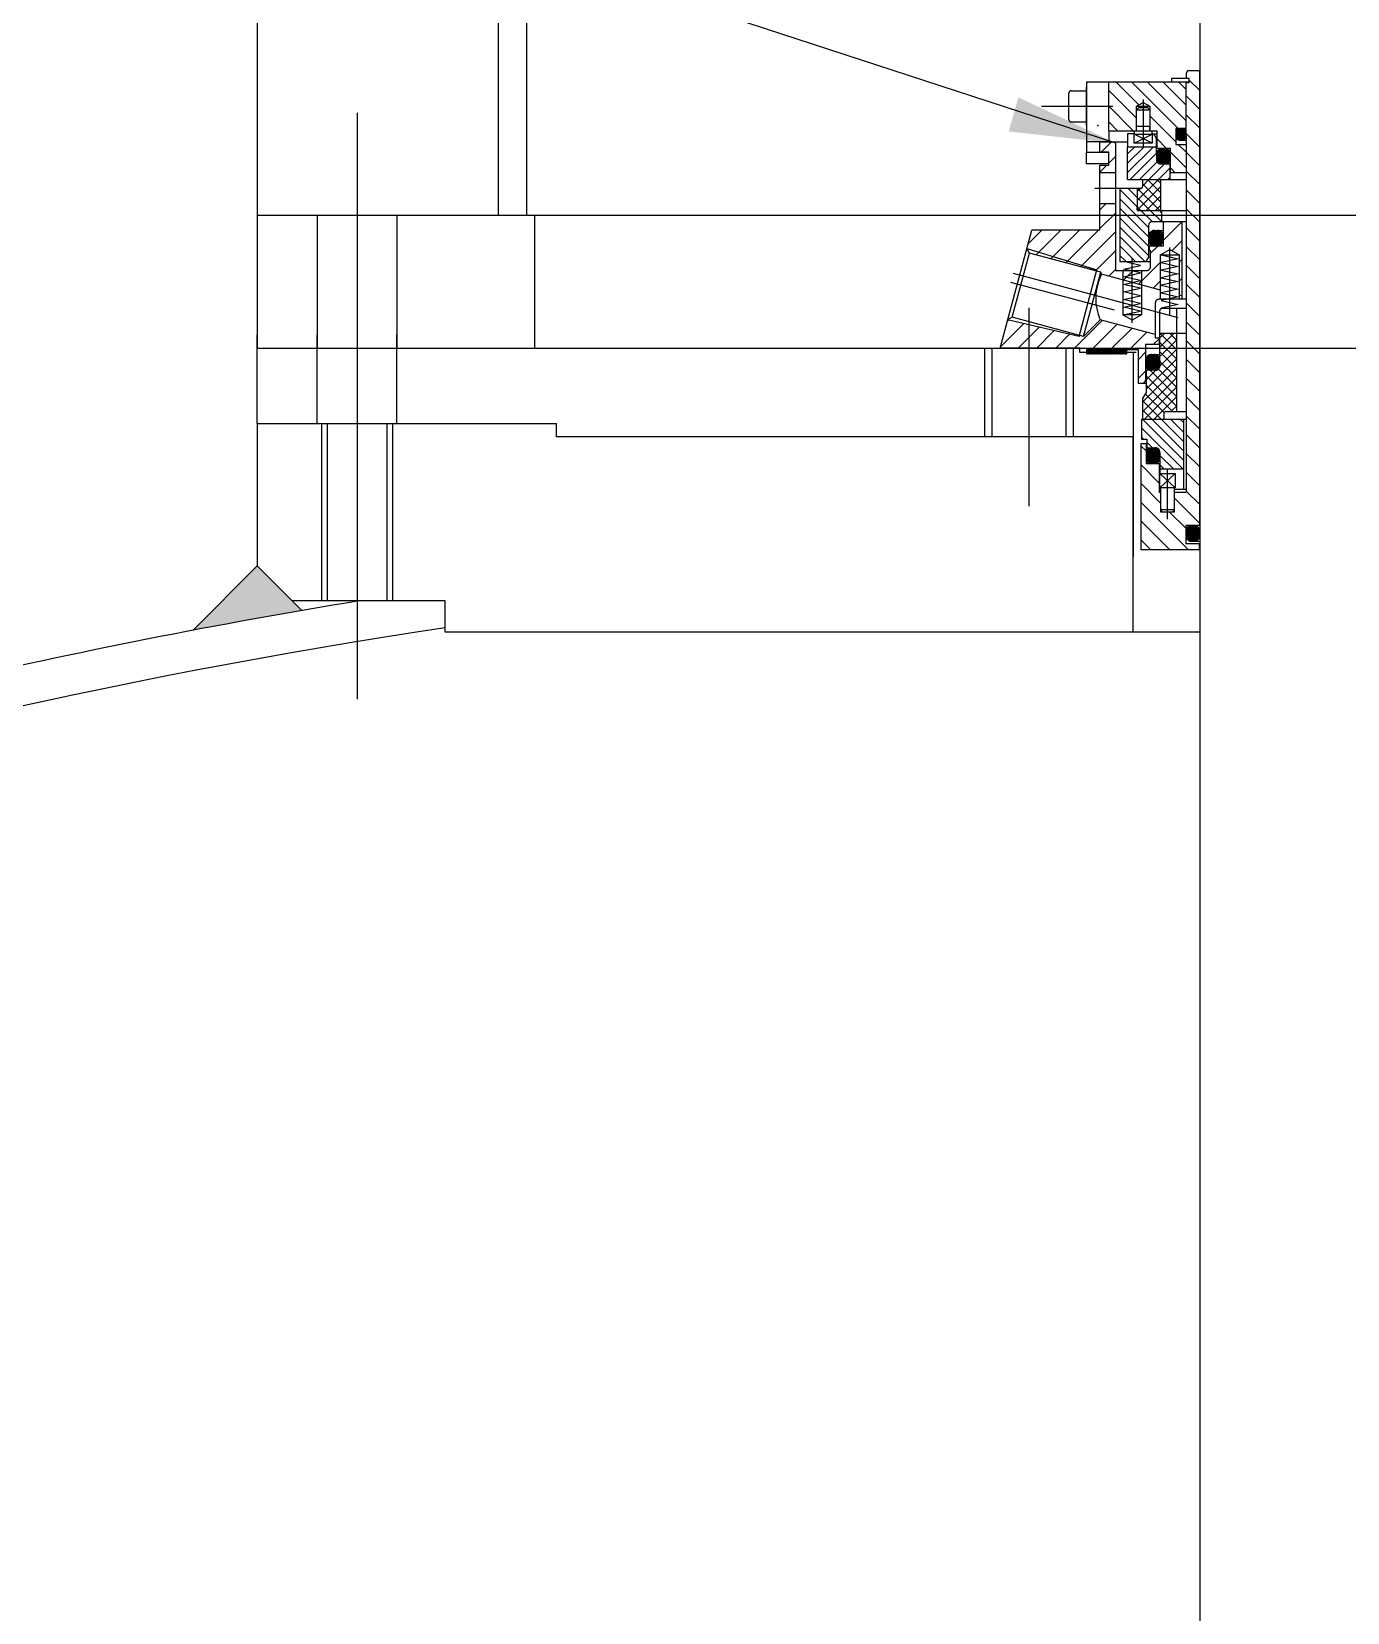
# Model space of a CAD drawing. Extents: x -25020 to 76207, y -43768 to 84651.
# Drawn here: x 1819.1 to 2115.8, y 5179.1 to 5535.5 of the extents above; entities that cross this region are included whole.
import ezdxf

# ---------------------------------------------------------------- set-up
doc = ezdxf.new("R2010")
doc.units = 0
doc.header["$LTSCALE"] = 120
doc.header["$MEASUREMENT"] = 0
for name, pattern in [('CADRA_SOLID', [0]), ('CENTER', [2, 1.25, -0.25, 0.25, -0.25]), ('HIDDEN', [0.375, 0.25, -0.125])]:
    doc.linetypes.add(name, pattern=pattern)
doc.layers.get('0').update_dxf_attribs({"linetype": 'CONTINUOUS'})
for name, color, linetype in [('1', 1, 'CENTER'), ('2', 2, 'HIDDEN'), ('3', 3, 'CADRA_SOLID'), ('L1', 1, 'CENTER'), ('L10', 1, 'CONTINUOUS'), ('L3', 3, 'CONTINUOUS')]:
    doc.layers.add(name, color=color, linetype=linetype)

msp = doc.modelspace()

# ---------------------------------------------------------------- hatches: boundary and pattern name
at = {"layer": 'L3', "linetype": 'Continuous', "lineweight": -2}
msp.add_hatch(color=256, dxfattribs=at).paths.add_polyline_path([(1880.05, 5404.94), (1869.97, 5415.03), (1855.42, 5400.48, -0.004297)])

# ---------------------------------------------------------------- linework, layer by layer
at = {"linetype": 'Continuous', "lineweight": -2}
for p, q in [((1869.97, 6236.11), (1869.97, 5464.11)), ((1924.27, 6236.11), (1924.27, 5494.11)), ((1869.97, 5494.11), (2384.97, 5494.11)), ((1869.97, 5447.11), (1869.97, 5467.11)), ((1869.97, 5464.11), (2384.97, 5464.11))]:
    msp.add_line(p, q, dxfattribs=at)
at = {"lineweight": -2}
for p, q in [((2082.47, 5710.11), (2082.47, 4532.42)), ((1869.97, 5447.11), (1937.47, 5447.11)), ((1869.97, 5447.11), (1869.97, 5415.03)), ((1912.37, 5407.11), (1877.88, 5407.11)), ((1912.37, 5400.11), (1912.37, 5407.11)), ((2082.47, 5400.11), (1912.37, 5400.11))]:
    msp.add_line(p, q, dxfattribs=at)
at = {"lineweight": -2, "ltscale": 7}
for p, q in [((1937.47, 5444.11), (1937.47, 5447.11)), ((2067.47, 5444.11), (1937.47, 5444.11)), ((2067.47, 5400.11), (2067.47, 5444.11))]:
    msp.add_line(p, q, dxfattribs=at)
at = {"linetype": 'Continuous', "lineweight": -2}
for radius, start, end in [(1456.2, 99.26648, 103.09682), (1447.2, 98.54775, 116.5676)]:
    msp.add_arc((2127.47, 3969.92), radius, start, end, dxfattribs=at)
at = {"layer": '1', "linetype": 'Continuous', "lineweight": -2}
msp.add_line((1892.47, 5517.11), (1892.47, 5448.11), dxfattribs=at)
at = {"layer": '1', "linetype": 'CENTER', "lineweight": -2, "ltscale": 0.5}
msp.add_line((1892.47, 5451.11), (1892.47, 5385), dxfattribs=at)
at = {"layer": '2', "linetype": 'Continuous', "lineweight": -2}
for p, q in [((1930.67, 6236.11), (1930.67, 5494.11)), ((1883.47, 5494.11), (1883.47, 5464.11)), ((1901.47, 5494.11), (1901.47, 5464.11)), ((1932.47, 5494.11), (1932.47, 5464.11))]:
    msp.add_line(p, q, dxfattribs=at)
at = {"layer": '3', "lineweight": -2}
msp.add_line((2063.6, 5510.27), (910.29, 5887.28), dxfattribs=at)
at = {"layer": 'L1', "lineweight": -2}
for p, q in [((2056.97, 5524.11), (2080.12, 5524.11)), ((2056.97, 5524.11), (2056.97, 5508.21)), ((2061.97, 5513.11), (2061.97, 5524.11)), ((2063.55, 5524.11), (2068.75, 5518.92)), ((2067.09, 5524.11), (2077.59, 5513.61)), ((2079.42, 5515.32), (2070.63, 5524.11)), ((2074.16, 5524.11), (2079.42, 5518.86)), ((2080.12, 5524.91), (2076.12, 5524.91)), ((2076.12, 5524.91), (2076.12, 5524.11)), ((2079.42, 5522.39), (2077.7, 5524.11)), ((2079.71, 5526.61), (2079.42, 5526.11)), ((2079.42, 5526.11), (2079.42, 5524.91)), ((2079.42, 5525.22), (2079.72, 5524.91)), ((2079.42, 5511.93), (2079.42, 5524.11)), ((2080.12, 5523.91), (2079.42, 5523.91)), ((2082.47, 5526.61), (2079.71, 5526.61)), ((2080.12, 5523.91), (2080.12, 5524.91)), ((2080.12, 5524.52), (2082.47, 5522.17)), ((2082.47, 5526.41), (2082.27, 5526.61)), ((2082.47, 5424.11), (2082.47, 5526.61)), ((2052.97, 5515.61), (2052.97, 5521.61)), ((2053.47, 5522.11), (2056.97, 5522.11)), ((2056.97, 5514.26), (2056.97, 5522.96)), ((2056.97, 5515.11), (2056.97, 5522.11)), ((2061.97, 5522.16), (2068.22, 5515.91)), ((2069.72, 5520.14), (2069.72, 5509.51)), ((2079.42, 5520.98), (2082.47, 5517.93)), ((2046.84, 5518.61), (2062.88, 5518.61)), ((2061.97, 5518.63), (2067.48, 5513.11)), ((2068.22, 5518.61), (2069.72, 5519.48)), ((2068.22, 5517.81), (2068.22, 5518.61)), ((2068.22, 5518.61), (2071.22, 5518.61)), ((2068.22, 5517.81), (2068.72, 5518.31)), ((2068.22, 5513.11), (2068.22, 5517.81)), ((2068.22, 5517.81), (2071.22, 5517.81)), ((2068.72, 5518.31), (2070.72, 5518.31)), ((2069.72, 5519.48), (2071.22, 5518.61)), ((2070.72, 5518.31), (2071.22, 5517.81)), ((2071.22, 5518.61), (2071.22, 5517.81)), ((2071.22, 5517.81), (2071.22, 5513.11)), ((2071.22, 5516.45), (2077.07, 5510.6)), ((2079.42, 5516.73), (2082.47, 5513.68)), ((2053.47, 5515.11), (2056.97, 5515.11)), ((2061.97, 5515.09), (2063.95, 5513.11)), ((2061.97, 5513.11), (2061.97, 5510.61)), ((2061.97, 5513.11), (2072.87, 5513.11)), ((2067.77, 5512.31), (2067.77, 5513.11)), ((2068.22, 5514.11), (2071.22, 5514.11)), ((2068.24, 5513.11), (2068.24, 5514.11)), ((2071.19, 5514.11), (2071.19, 5513.11)), ((2071.67, 5513.11), (2071.67, 5512.31)), ((2072.87, 5509.11), (2072.87, 5513.11)), ((2079.42, 5513.61), (2077.07, 5513.61)), ((2077.07, 5513.61), (2077.07, 5510.01)), ((2077.07, 5512.72), (2078.75, 5511.03)), ((2078.86, 5511.07), (2077.09, 5512.84)), ((2077.11, 5512.96), (2078.95, 5511.12)), ((2079.04, 5511.18), (2077.15, 5513.06)), ((2077.2, 5513.15), (2079.11, 5511.24)), ((2079.18, 5511.31), (2077.26, 5513.24)), ((2077.32, 5513.31), (2079.25, 5511.39)), ((2079.3, 5511.48), (2077.39, 5513.38)), ((2077.47, 5513.45), (2079.35, 5511.57)), ((2079.38, 5511.68), (2077.56, 5513.5)), ((2077.66, 5513.54), (2079.41, 5511.8)), ((2079.42, 5511.93), (2077.76, 5513.58)), ((2077.88, 5513.6), (2079.42, 5512.07)), ((2079.42, 5512.21), (2078.01, 5513.61)), ((2078.16, 5513.61), (2079.42, 5512.35)), ((2079.42, 5512.49), (2078.3, 5513.61)), ((2078.44, 5513.61), (2079.42, 5512.63)), ((2079.41, 5512.78), (2078.59, 5513.61)), ((2078.77, 5513.57), (2079.37, 5512.96)), ((2079.2, 5513.28), (2079.08, 5513.39)), ((2056.97, 5510.71), (2061.97, 5510.71)), ((2059.97, 5510.61), (2066.22, 5510.61)), ((2059.97, 5508.31), (2059.97, 5510.61)), ((2062.56, 5510.61), (2060.26, 5508.31)), ((2063.47, 5510.61), (2063.47, 5481.61)), ((2066.22, 5512.41), (2066.22, 5509.51)), ((2067.77, 5512.41), (2066.22, 5512.41)), ((2067.82, 5509.51), (2066.22, 5507.91)), ((2066.22, 5505.79), (2069.94, 5509.51)), ((2066.22, 5509.51), (2072.72, 5509.51)), ((2072.06, 5509.51), (2066.22, 5503.67)), ((2066.22, 5502.11), (2066.22, 5509.51)), ((2067.72, 5510.31), (2067.72, 5512.31)), ((2067.72, 5512.31), (2071.72, 5512.31)), ((2071.72, 5510.31), (2067.72, 5512.31)), ((2067.72, 5510.31), (2071.72, 5512.31)), ((2071.72, 5510.31), (2067.72, 5510.31)), ((2071.67, 5512.41), (2072.87, 5512.41)), ((2071.72, 5512.31), (2071.72, 5510.31)), ((2072.72, 5511.41), (2072.14, 5512.41)), ((2072.72, 5507.85), (2072.72, 5511.41)), ((2072.72, 5511.41), (2072.87, 5511.41)), ((2072.87, 5511.26), (2075.02, 5509.11)), ((2075.87, 5509.11), (2072.87, 5509.11)), ((2073.77, 5509.09), (2075.87, 5506.99)), ((2075.87, 5507.13), (2073.89, 5509.11)), ((2074.03, 5509.11), (2075.87, 5507.27)), ((2075.87, 5507.41), (2074.17, 5509.11)), ((2074.31, 5509.11), (2075.87, 5507.56)), ((2075.87, 5507.7), (2074.45, 5509.11)), ((2074.59, 5509.11), (2075.87, 5507.84)), ((2075.86, 5507.99), (2074.74, 5509.11)), ((2074.92, 5509.07), (2075.83, 5508.16)), ((2075.87, 5507.85), (2075.87, 5509.11)), ((2078.64, 5511.01), (2077.07, 5512.58)), ((2077.07, 5512.44), (2078.51, 5510.99)), ((2078.37, 5510.99), (2077.07, 5512.3)), ((2077.07, 5512.15), (2078.23, 5510.99)), ((2078.09, 5510.99), (2077.07, 5512.01)), ((2077.07, 5511.87), (2077.94, 5511)), ((2077.07, 5510.01), (2079.42, 5510.01)), ((2077.77, 5511.02), (2077.1, 5511.7)), ((2077.2, 5511.46), (2077.53, 5511.12)), ((2079.42, 5508.25), (2077.65, 5510.01)), ((2078.01, 5510.99), (2079.42, 5510.99)), ((2079.42, 5512.49), (2082.47, 5509.44)), ((2079.42, 5511.93), (2079.42, 5431.61)), ((2056.97, 5505.61), (2056.97, 5508.21)), ((2061.97, 5508.21), (2056.97, 5508.21)), ((2061.97, 5505.61), (2056.97, 5505.61)), ((2061.97, 5508.31), (2059.97, 5508.31)), ((2061.97, 5505.31), (2061.97, 5508.31)), ((2063.47, 5507.28), (2061.97, 5505.78)), ((2066.78, 5502.11), (2072.72, 5508.05)), ((2072.87, 5506.08), (2068.9, 5502.11)), ((2071.03, 5502.11), (2074.53, 5505.61)), ((2072.72, 5507.88), (2074.94, 5505.66)), ((2072.72, 5507.85), (2072.72, 5506.61)), ((2074.82, 5505.63), (2072.72, 5507.74)), ((2072.72, 5507.59), (2074.7, 5505.62)), ((2074.56, 5505.61), (2072.72, 5507.45)), ((2072.72, 5507.31), (2074.42, 5505.61)), ((2074.28, 5505.61), (2072.72, 5507.17)), ((2072.72, 5507.03), (2074.13, 5505.61)), ((2073.99, 5505.61), (2072.72, 5506.89)), ((2075.05, 5505.69), (2072.73, 5508.01)), ((2072.73, 5506.74), (2073.84, 5505.62)), ((2072.75, 5508.13), (2075.14, 5505.73)), ((2073.67, 5505.65), (2072.76, 5506.56)), ((2075.24, 5505.78), (2072.78, 5508.24)), ((2072.82, 5508.34), (2075.32, 5505.84)), ((2072.84, 5506.35), (2073.45, 5505.73)), ((2075.41, 5505.9), (2072.86, 5508.44)), ((2072.92, 5508.53), (2075.48, 5505.96)), ((2075.55, 5506.04), (2072.97, 5508.61)), ((2073.04, 5508.69), (2075.61, 5506.11)), ((2075.67, 5506.2), (2073.11, 5508.76)), ((2073.18, 5508.83), (2075.72, 5506.29)), ((2075.77, 5506.38), (2073.26, 5508.89)), ((2073.35, 5508.94), (2075.81, 5506.49)), ((2075.84, 5506.6), (2073.44, 5508.99)), ((2073.54, 5509.03), (2075.86, 5506.72)), ((2075.87, 5506.85), (2073.65, 5509.07)), ((2073.72, 5505.61), (2075.87, 5505.61)), ((2075.75, 5508.38), (2075.14, 5509)), ((2075.72, 5505.61), (2075.72, 5502.11)), ((2075.87, 5508.26), (2079.42, 5504.71)), ((2075.87, 5503.61), (2075.87, 5507.85)), ((2079.42, 5508.25), (2082.47, 5505.2)), ((2059.97, 5505.31), (2061.97, 5505.31)), ((2061.5, 5505.31), (2059.97, 5503.78)), ((2059.97, 5490.71), (2059.97, 5505.31)), ((2063.47, 5503.61), (2059.97, 5503.61)), ((2066.22, 5502.11), (2079.42, 5502.11)), ((2073.15, 5502.11), (2068.47, 5497.43)), ((2069.62, 5500.61), (2069.62, 5502.11)), ((2071.03, 5502.11), (2069.62, 5500.71)), ((2070.7, 5502.11), (2073.62, 5499.2)), ((2073.62, 5501.32), (2072.83, 5502.11)), ((2075.72, 5504.68), (2073.15, 5502.11)), ((2073.62, 5502.11), (2073.62, 5495.11)), ((2075.27, 5502.11), (2075.72, 5502.56)), ((2075.87, 5504.73), (2076.98, 5503.61)), ((2079.42, 5503.61), (2075.87, 5503.61)), ((2079.42, 5504.01), (2082.47, 5500.96)), ((2064.47, 5500.11), (2058.81, 5500.11)), ((2069.12, 5500.11), (2064.47, 5500.11)), ((2064.47, 5500.11), (2064.47, 5483.61)), ((2064.47, 5499.86), (2068.42, 5495.91)), ((2066.34, 5500.11), (2068.47, 5497.99)), ((2068.47, 5499.56), (2069.03, 5500.11)), ((2068.47, 5495.17), (2068.47, 5500.11)), ((2068.47, 5500.11), (2073.46, 5495.11)), ((2068.62, 5495.46), (2073.62, 5500.46)), ((2073.62, 5497.08), (2069.62, 5501.08)), ((2079.42, 5499.76), (2082.47, 5496.71)), ((2063.47, 5496.61), (2059.97, 5496.61)), ((2061.28, 5496.61), (2059.97, 5495.3)), ((2064.47, 5497.74), (2070.97, 5491.24)), ((2064.47, 5495.62), (2070.97, 5489.12)), ((2068.47, 5496), (2068.31, 5495.69)), ((2071.34, 5495.11), (2068.47, 5497.99)), ((2068.47, 5495.86), (2069.22, 5495.11)), ((2068.97, 5495.11), (2068.47, 5495.61)), ((2068.67, 5495.11), (2079.42, 5495.11)), ((2069.22, 5495.11), (2071.72, 5492.61)), ((2073.62, 5498.34), (2070.39, 5495.11)), ((2071.34, 5495.11), (2073.84, 5492.61)), ((2072.51, 5495.11), (2073.62, 5496.22)), ((2073.97, 5494.61), (2073.46, 5495.11)), ((2073.97, 5492.61), (2073.97, 5495.11)), ((2079.42, 5495.52), (2082.47, 5492.47)), ((2063.47, 5494.56), (2059.97, 5491.06)), ((2064.47, 5493.5), (2070.97, 5487)), ((2064.47, 5491.38), (2070.97, 5484.88)), ((2070.97, 5484.61), (2070.97, 5491.81)), ((2071.77, 5492.61), (2079.42, 5492.61)), ((2074.25, 5492.61), (2074.22, 5492.58)), ((2074.22, 5492.61), (2074.22, 5487.11)), ((2078.42, 5492.54), (2074.22, 5488.34)), ((2078.42, 5492.61), (2078.42, 5475.11)), ((2079.42, 5491.28), (2082.47, 5488.23)), ((2037.47, 5464.11), (2044.6, 5490.71)), ((2046.9, 5490.71), (2043.75, 5487.57)), ((2059.97, 5490.71), (2044.6, 5490.71)), ((2051.14, 5490.71), (2045.57, 5485.14)), ((2055.38, 5490.71), (2048.91, 5484.24)), ((2059.63, 5490.71), (2052.26, 5483.35)), ((2063.47, 5490.31), (2055.61, 5482.45)), ((2064.47, 5489.26), (2070.11, 5483.61)), ((2073.22, 5487.15), (2070.97, 5489.4)), ((2070.97, 5489.26), (2073.1, 5487.13)), ((2072.97, 5487.12), (2070.97, 5489.12)), ((2070.97, 5488.98), (2072.84, 5487.11)), ((2072.69, 5487.11), (2070.97, 5488.84)), ((2070.97, 5488.7), (2072.55, 5487.11)), ((2072.41, 5487.11), (2070.97, 5488.56)), ((2070.97, 5488.41), (2072.27, 5487.11)), ((2070.98, 5489.53), (2073.33, 5487.18)), ((2072.12, 5487.12), (2070.98, 5488.26)), ((2073.43, 5487.22), (2071.01, 5489.65)), ((2071.01, 5488.09), (2071.94, 5487.16)), ((2071.04, 5489.76), (2073.53, 5487.27)), ((2073.62, 5487.32), (2071.08, 5489.86)), ((2071.72, 5487.23), (2071.09, 5487.87)), ((2071.12, 5489.96), (2073.7, 5487.38)), ((2073.78, 5487.44), (2071.18, 5490.05)), ((2071.23, 5490.13), (2073.85, 5487.51)), ((2073.92, 5487.58), (2071.3, 5490.21)), ((2071.37, 5490.28), (2073.98, 5487.67)), ((2074.04, 5487.75), (2071.44, 5490.35)), ((2071.52, 5490.41), (2074.09, 5487.84)), ((2074.13, 5487.94), (2071.61, 5490.46)), ((2071.7, 5490.51), (2074.17, 5488.05)), ((2074.19, 5488.16), (2071.8, 5490.55)), ((2071.9, 5490.59), (2074.21, 5488.28)), ((2074.22, 5488.42), (2072.02, 5490.62)), ((2072.14, 5490.64), (2074.22, 5488.56)), ((2072.27, 5490.64), (2074.22, 5490.64)), ((2074.22, 5488.7), (2072.28, 5490.64)), ((2072.42, 5490.64), (2074.22, 5488.84)), ((2074.22, 5488.98), (2072.56, 5490.64)), ((2072.7, 5490.64), (2074.22, 5489.12)), ((2074.22, 5489.27), (2072.84, 5490.64)), ((2072.99, 5490.64), (2074.22, 5489.41)), ((2074.2, 5489.57), (2073.14, 5490.62)), ((2073.34, 5490.57), (2074.15, 5489.76)), ((2074.02, 5490.03), (2073.6, 5490.45)), ((2078.42, 5488.29), (2076.18, 5486.06)), ((2040.18, 5471.06), (2044.07, 5485.54)), ((2044.07, 5485.54), (2043.48, 5486.55)), ((2043.48, 5486.55), (2059.27, 5481.73)), ((2060.17, 5481.23), (2044.07, 5485.54)), ((2063.47, 5486.07), (2058.95, 5481.56)), ((2064.47, 5487.14), (2067.99, 5483.61)), ((2064.47, 5485.01), (2065.87, 5483.61)), ((2067.22, 5469.79), (2067.22, 5484.42)), ((2070.39, 5483.61), (2070.97, 5484.61)), ((2070.97, 5484.61), (2071.37, 5484.61)), ((2074.22, 5487.11), (2071.12, 5487.11)), ((2071.12, 5486.11), (2071.12, 5487.11)), ((2071.37, 5486.11), (2071.12, 5486.11)), ((2073, 5487.11), (2071.37, 5485.49)), ((2071.37, 5482.41), (2071.37, 5486.11)), ((2073.62, 5485.11), (2075.72, 5486.33)), ((2073.62, 5485.11), (2077.82, 5485.11)), ((2073.62, 5475.11), (2073.62, 5485.11)), ((2073.82, 5485.11), (2077.62, 5484.26)), ((2077.62, 5484.26), (2073.82, 5483.4)), ((2075.72, 5471.43), (2075.72, 5486.8)), ((2075.72, 5486.33), (2077.82, 5485.11)), ((2077.82, 5485.11), (2077.82, 5475.11)), ((2079.42, 5487.04), (2082.47, 5483.99)), ((2077.65, 5470.92), (2040.46, 5480.89)), ((2055.26, 5466.76), (2059.27, 5481.73)), ((2056.29, 5466.74), (2060.17, 5481.23)), ((2060.3, 5480.75), (2060.17, 5481.23)), ((2073.62, 5477.18), (2060.3, 5480.75)), ((2063.47, 5481.83), (2061.95, 5480.31)), ((2063.47, 5481.61), (2070.57, 5481.61)), ((2064.47, 5483.61), (2071.37, 5483.61)), ((2065.12, 5481.61), (2065.12, 5471.61)), ((2067.5, 5481.61), (2065.29, 5479.41)), ((2069.12, 5482.76), (2065.32, 5483.61)), ((2065.32, 5481.9), (2069.12, 5482.76)), ((2069.12, 5481.04), (2065.32, 5481.9)), ((2065.32, 5480.18), (2069.12, 5481.04)), ((2073.62, 5483.49), (2068.64, 5478.51)), ((2069.32, 5481.61), (2069.32, 5471.61)), ((2073.82, 5483.4), (2077.62, 5482.54)), ((2077.62, 5482.54), (2073.82, 5481.68)), ((2073.82, 5481.68), (2077.62, 5480.83)), ((2077.62, 5480.83), (2073.82, 5479.97)), ((2078.42, 5484.05), (2077.82, 5483.45)), ((2079.42, 5482.79), (2082.47, 5479.74)), ((2063.26, 5472.64), (2039.92, 5478.89)), ((2069.12, 5479.33), (2065.32, 5480.18)), ((2065.32, 5478.47), (2069.12, 5479.33)), ((2069.12, 5477.61), (2065.32, 5478.47)), ((2065.32, 5476.76), (2069.12, 5477.61)), ((2073.62, 5479.25), (2071.99, 5477.62)), ((2073.82, 5479.97), (2077.62, 5479.11)), ((2077.62, 5479.11), (2073.82, 5478.26)), ((2073.82, 5478.26), (2077.62, 5477.4)), ((2077.62, 5477.4), (2073.82, 5476.54)), ((2078.42, 5479.81), (2077.82, 5479.21)), ((2079.42, 5478.55), (2082.47, 5475.5)), ((2069.12, 5475.9), (2065.32, 5476.76)), ((2065.32, 5475.04), (2069.12, 5475.9)), ((2069.12, 5474.18), (2065.32, 5475.04)), ((2065.32, 5473.33), (2069.12, 5474.18)), ((2072.47, 5474.31), (2072.47, 5466.41)), ((2079.42, 5475.11), (2073.27, 5475.11)), ((2073.82, 5476.54), (2077.62, 5475.68)), ((2077.62, 5475.68), (2073.82, 5474.83)), ((2073.82, 5474.83), (2077.62, 5473.97)), ((2077.62, 5473.97), (2073.82, 5473.11)), ((2078.42, 5475.89), (2077.82, 5476.06)), ((2079.42, 5474.31), (2082.47, 5471.26)), ((2039.34, 5470.43), (2039.1, 5470.18)), ((2040.18, 5471.06), (2039.17, 5470.47)), ((2055.26, 5466.76), (2039.17, 5470.47)), ((2056.29, 5466.74), (2040.18, 5471.06)), ((2060.48, 5470.35), (2054.24, 5464.11)), ((2056.29, 5466.74), (2060.02, 5470.47)), ((2072.47, 5467.14), (2060.02, 5470.47)), ((2065.12, 5471.61), (2069.14, 5472.46)), ((2069.32, 5471.61), (2065.12, 5471.61)), ((2067.22, 5470.4), (2065.12, 5471.61)), ((2069.14, 5472.46), (2065.32, 5473.33)), ((2069.32, 5471.61), (2067.22, 5470.4)), ((2073.52, 5472.61), (2073.81, 5473.11)), ((2073.52, 5467.41), (2073.52, 5472.61)), ((2073.81, 5473.11), (2079.42, 5473.11)), ((2077.22, 5473.11), (2077.22, 5449.81)), ((2079.42, 5470.06), (2082.47, 5467.01)), ((2042.79, 5469.64), (2037.54, 5464.39)), ((2046.24, 5468.84), (2041.51, 5464.11)), ((2049.68, 5468.04), (2045.75, 5464.11)), ((2053.13, 5467.25), (2050, 5464.11)), ((2063.82, 5469.45), (2058.08, 5463.71)), ((2067.17, 5468.56), (2062.32, 5463.71)), ((2070.51, 5467.66), (2066.57, 5463.71)), ((2072.47, 5466.41), (2073.52, 5466.41)), ((2073.32, 5466.41), (2073.32, 5464.91)), ((2074.51, 5467.41), (2073.52, 5466.42)), ((2076.63, 5467.41), (2073.52, 5464.3)), ((2079.42, 5467.41), (2073.52, 5467.41)), ((2077.22, 5467.41), (2073.52, 5467.41)), ((2073.52, 5461.34), (2073.52, 5467.41)), ((2073.52, 5461.34), (2073.52, 5467.41)), ((2073.59, 5467.41), (2077.22, 5463.78)), ((2077.22, 5465.9), (2075.71, 5467.41)), ((2055.47, 5464.11), (2037.47, 5464.11)), ((2055.47, 5463.11), (2055.47, 5464.11)), ((2056.97, 5463.11), (2055.47, 5463.11)), ((2057.09, 5463.71), (2056.97, 5463.59)), ((2056.97, 5463.45), (2057.23, 5463.71)), ((2057.37, 5463.71), (2056.97, 5463.31)), ((2056.97, 5463.17), (2057.52, 5463.71)), ((2057.66, 5463.71), (2056.97, 5463.02)), ((2056.97, 5462.88), (2057.8, 5463.71)), ((2057.94, 5463.71), (2056.97, 5462.74)), ((2056.97, 5463.71), (2056.97, 5462.71)), ((2068.67, 5463.71), (2056.97, 5463.71)), ((2057.08, 5462.71), (2058.08, 5463.71)), ((2058.22, 5463.71), (2057.22, 5462.71)), ((2057.36, 5462.71), (2058.36, 5463.71)), ((2058.51, 5463.71), (2057.51, 5462.71)), ((2057.65, 5462.71), (2058.65, 5463.71)), ((2058.79, 5463.71), (2057.79, 5462.71)), ((2057.93, 5462.71), (2058.93, 5463.71)), ((2059.07, 5463.71), (2058.07, 5462.71)), ((2058.21, 5462.71), (2059.21, 5463.71)), ((2059.35, 5463.71), (2058.35, 5462.71)), ((2058.5, 5462.71), (2059.5, 5463.71)), ((2059.64, 5463.71), (2058.64, 5462.71)), ((2058.78, 5462.71), (2059.78, 5463.71)), ((2059.92, 5463.71), (2058.92, 5462.71)), ((2059.06, 5462.71), (2060.06, 5463.71)), ((2060.2, 5463.71), (2059.2, 5462.71)), ((2059.34, 5462.71), (2060.34, 5463.71)), ((2060.49, 5463.71), (2059.49, 5462.71)), ((2059.63, 5462.71), (2060.63, 5463.71)), ((2060.77, 5463.71), (2059.77, 5462.71)), ((2059.91, 5462.71), (2060.91, 5463.71)), ((2061.05, 5463.71), (2060.05, 5462.71)), ((2060.19, 5462.71), (2061.19, 5463.71)), ((2061.33, 5463.71), (2060.33, 5462.71)), ((2060.48, 5462.71), (2061.48, 5463.71)), ((2061.62, 5463.71), (2060.62, 5462.71)), ((2060.76, 5462.71), (2061.76, 5463.71)), ((2061.9, 5463.71), (2060.9, 5462.71)), ((2061.04, 5462.71), (2062.04, 5463.71)), ((2062.18, 5463.71), (2061.18, 5462.71)), ((2061.32, 5462.71), (2062.32, 5463.71)), ((2062.47, 5463.71), (2061.47, 5462.71)), ((2061.61, 5462.71), (2062.61, 5463.71)), ((2062.75, 5463.71), (2061.75, 5462.71)), ((2061.89, 5462.71), (2062.89, 5463.71)), ((2063.03, 5463.71), (2062.03, 5462.71)), ((2062.17, 5462.71), (2063.17, 5463.71)), ((2063.31, 5463.71), (2062.31, 5462.71)), ((2062.46, 5462.71), (2063.46, 5463.71)), ((2063.6, 5463.71), (2062.6, 5462.71)), ((2062.74, 5462.71), (2063.74, 5463.71)), ((2063.88, 5463.71), (2062.88, 5462.71)), ((2063.02, 5462.71), (2064.02, 5463.71)), ((2064.16, 5463.71), (2063.16, 5462.71)), ((2063.3, 5462.71), (2064.3, 5463.71)), ((2064.45, 5463.71), (2063.45, 5462.71)), ((2063.59, 5462.71), (2064.59, 5463.71)), ((2064.73, 5463.71), (2063.73, 5462.71)), ((2063.87, 5462.71), (2064.87, 5463.71)), ((2065.01, 5463.71), (2064.01, 5462.71)), ((2064.15, 5462.71), (2065.15, 5463.71)), ((2065.29, 5463.71), (2064.29, 5462.71)), ((2064.44, 5462.71), (2065.44, 5463.71)), ((2065.58, 5463.71), (2064.58, 5462.71)), ((2064.72, 5462.71), (2065.72, 5463.71)), ((2065.86, 5463.71), (2064.86, 5462.71)), ((2065, 5462.71), (2065.97, 5463.68)), ((2065.97, 5463.54), (2065.14, 5462.71)), ((2065.28, 5462.71), (2065.97, 5463.4)), ((2065.97, 5463.26), (2065.43, 5462.71)), ((2065.57, 5462.71), (2065.97, 5463.12)), ((2065.97, 5462.97), (2065.71, 5462.71)), ((2065.85, 5462.71), (2065.97, 5462.83)), ((2065.97, 5463.71), (2065.97, 5462.71)), ((2068.17, 5463.11), (2065.97, 5463.11)), ((2068.67, 5456.11), (2068.67, 5463.71)), ((2070.27, 5463.17), (2068.67, 5461.57)), ((2073.52, 5464.91), (2070.27, 5464.91)), ((2070.27, 5464.91), (2070.27, 5456.91)), ((2073.32, 5466.22), (2072.01, 5464.91)), ((2077.22, 5465.88), (2073.52, 5462.18)), ((2077.22, 5461.66), (2073.52, 5465.36)), ((2077.22, 5463.76), (2073.52, 5460.06)), ((2073.52, 5463.24), (2077.22, 5459.54)), ((2079.42, 5465.82), (2082.47, 5462.77)), ((2077.22, 5459.52), (2069.67, 5451.97)), ((2072.52, 5459.15), (2070.27, 5461.39)), ((2070.27, 5461.25), (2072.4, 5459.13)), ((2072.27, 5459.12), (2070.27, 5461.11)), ((2070.27, 5460.97), (2072.13, 5459.11)), ((2071.99, 5459.11), (2070.27, 5460.83)), ((2070.27, 5460.69), (2071.84, 5459.11)), ((2071.7, 5459.11), (2070.27, 5460.55)), ((2070.27, 5460.41), (2071.56, 5459.11)), ((2070.28, 5461.52), (2072.63, 5459.18)), ((2071.41, 5459.12), (2070.28, 5460.25)), ((2072.73, 5459.22), (2070.31, 5461.64)), ((2070.31, 5460.08), (2071.23, 5459.16)), ((2070.34, 5461.75), (2072.83, 5459.26)), ((2072.91, 5459.32), (2070.37, 5461.86)), ((2071.01, 5459.24), (2070.4, 5459.85)), ((2070.42, 5461.95), (2073, 5459.37)), ((2073.08, 5459.44), (2070.47, 5462.04)), ((2077.22, 5461.64), (2070.47, 5454.89)), ((2070.53, 5462.12), (2073.15, 5459.51)), ((2073.22, 5459.58), (2070.59, 5462.2)), ((2070.66, 5462.27), (2073.28, 5459.66)), ((2073.33, 5459.75), (2070.74, 5462.34)), ((2070.82, 5462.4), (2073.38, 5459.84)), ((2073.43, 5459.93), (2070.9, 5462.46)), ((2070.99, 5462.51), (2073.46, 5460.04)), ((2073.49, 5460.15), (2071.09, 5462.55)), ((2071.2, 5462.59), (2073.51, 5460.27)), ((2073.52, 5460.41), (2071.31, 5462.62)), ((2071.43, 5462.64), (2073.52, 5460.55)), ((2073.52, 5460.69), (2071.57, 5462.64)), ((2071.57, 5462.64), (2073.52, 5462.64)), ((2071.71, 5462.64), (2073.52, 5460.83)), ((2073.52, 5460.97), (2071.85, 5462.64)), ((2071.99, 5462.64), (2073.52, 5461.12)), ((2073.52, 5461.26), (2072.13, 5462.64)), ((2072.28, 5462.64), (2073.52, 5461.4)), ((2073.5, 5461.56), (2072.43, 5462.62)), ((2072.62, 5462.58), (2073.45, 5461.75)), ((2073.34, 5462.01), (2072.88, 5462.46)), ((2073.16, 5459.35), (2077.22, 5455.29)), ((2073.52, 5461.34), (2073.52, 5460.11)), ((2073.52, 5461.34), (2073.52, 5460.11)), ((2077.22, 5457.42), (2073.52, 5461.12)), ((2079.42, 5461.58), (2082.47, 5458.53)), ((2068.67, 5457.33), (2070.27, 5458.93)), ((2070.47, 5456.11), (2068.67, 5456.11)), ((2077.22, 5457.39), (2069.67, 5449.84)), ((2070.27, 5456.91), (2069.81, 5456.11)), ((2070.27, 5456.91), (2070.47, 5456.91)), ((2072.58, 5459.12), (2070.47, 5457.01)), ((2072.52, 5459.11), (2070.47, 5459.11)), ((2072.52, 5459.11), (2070.47, 5459.11)), ((2070.47, 5454.11), (2070.47, 5459.11)), ((2070.47, 5454.11), (2070.47, 5459.11)), ((2070.47, 5457.8), (2077.22, 5451.05)), ((2076.34, 5449.81), (2070.47, 5455.68)), ((2077.22, 5453.17), (2071.28, 5459.11)), ((2079.42, 5457.34), (2082.47, 5454.29)), ((2069.67, 5452.73), (2070.47, 5454.11)), ((2069.67, 5452.73), (2070.47, 5454.11)), ((2069.67, 5448.11), (2069.67, 5452.73)), ((2069.67, 5448.11), (2069.67, 5452.73)), ((2073.79, 5448.11), (2069.67, 5452.24)), ((2077.22, 5455.27), (2070.06, 5448.11)), ((2070.27, 5453.76), (2074.45, 5449.58)), ((2077.22, 5453.15), (2072.18, 5448.11)), ((2079.42, 5453.09), (2082.47, 5450.04)), ((2069.67, 5450.12), (2071.67, 5448.11)), ((2074.37, 5449.31), (2074.37, 5448.11)), ((2074.37, 5449.31), (2074.37, 5448.11)), ((2074.87, 5449.81), (2079.42, 5449.81)), ((2074.87, 5449.81), (2079.42, 5449.81)), ((2077.22, 5451.03), (2076, 5449.81)), ((2079.42, 5448.85), (2082.47, 5445.8)), ((1884.47, 5447.11), (1884.47, 5407.11)), ((1900.47, 5447.11), (1900.47, 5407.11)), ((2069.37, 5448.11), (2069.37, 5443.61)), ((2069.37, 5448.11), (2079.42, 5448.11)), ((2069.37, 5448.11), (2079.42, 5448.11)), ((2069.37, 5446.17), (2078.73, 5436.81)), ((2078.92, 5438.74), (2069.55, 5448.11)), ((2071.67, 5448.11), (2078.92, 5440.87)), ((2078.92, 5442.99), (2073.79, 5448.11)), ((2074.3, 5448.11), (2074.37, 5448.18)), ((2075.91, 5448.11), (2078.92, 5445.11)), ((2078.92, 5447.23), (2078.04, 5448.11)), ((2078.92, 5432.31), (2078.92, 5448.11)), ((2069.27, 5442.61), (2070.52, 5442.61)), ((2069.27, 5418.61), (2069.27, 5442.61)), ((2069.27, 5442.03), (2070.37, 5440.93)), ((2069.37, 5444.05), (2069.81, 5443.61)), ((2069.37, 5443.61), (2070.52, 5443.61)), ((2070.37, 5442.61), (2070.37, 5440.35)), ((2070.52, 5443.61), (2070.52, 5441.61)), ((2070.52, 5442.9), (2071.81, 5441.61)), ((2070.52, 5441.61), (2072.52, 5441.61)), ((2073.42, 5438.87), (2070.91, 5441.38)), ((2070.99, 5441.44), (2073.45, 5438.98)), ((2073.48, 5439.09), (2071.08, 5441.49)), ((2071.18, 5441.53), (2073.51, 5439.21)), ((2073.52, 5439.34), (2071.29, 5441.57)), ((2071.4, 5441.59), (2073.52, 5439.48)), ((2073.52, 5439.62), (2071.53, 5441.61)), ((2071.67, 5441.61), (2073.52, 5439.76)), ((2073.52, 5439.9), (2071.81, 5441.61)), ((2071.95, 5441.61), (2073.52, 5440.04)), ((2073.52, 5440.19), (2072.09, 5441.61)), ((2072.23, 5441.61), (2073.52, 5440.33)), ((2073.51, 5440.47), (2072.38, 5441.61)), ((2072.55, 5441.58), (2073.48, 5440.65)), ((2073.41, 5440.86), (2072.76, 5441.51)), ((2079.42, 5444.61), (2082.47, 5441.56)), ((2070.37, 5440.36), (2072.58, 5438.16)), ((2070.37, 5440.35), (2070.37, 5438.11)), ((2072.46, 5438.13), (2070.37, 5440.22)), ((2070.37, 5440.08), (2072.33, 5438.12)), ((2072.2, 5438.11), (2070.37, 5439.94)), ((2070.37, 5439.8), (2072.06, 5438.11)), ((2071.91, 5438.11), (2070.37, 5439.66)), ((2070.37, 5439.52), (2071.77, 5438.11)), ((2071.63, 5438.11), (2070.37, 5439.38)), ((2070.37, 5438.11), (2073.52, 5438.11)), ((2072.69, 5438.19), (2070.38, 5440.5)), ((2070.38, 5439.22), (2071.48, 5438.12)), ((2070.4, 5440.62), (2072.79, 5438.23)), ((2071.3, 5438.16), (2070.41, 5439.05)), ((2072.88, 5438.28), (2070.43, 5440.73)), ((2070.46, 5440.84), (2072.97, 5438.33)), ((2070.5, 5438.82), (2071.08, 5438.24)), ((2073.05, 5438.39), (2070.51, 5440.93)), ((2070.56, 5441.02), (2073.12, 5438.46)), ((2073.19, 5438.53), (2070.62, 5441.1)), ((2070.68, 5441.18), (2073.26, 5438.61)), ((2073.32, 5438.69), (2070.75, 5441.26)), ((2070.83, 5441.32), (2073.37, 5438.78)), ((2073.19, 5438.11), (2073.37, 5437.93)), ((2073.37, 5438.11), (2073.37, 5431.61)), ((2073.52, 5440.61), (2073.52, 5440.35)), ((2073.52, 5440.35), (2073.52, 5436.81)), ((2076.61, 5436.81), (2073.52, 5439.9)), ((2079.42, 5440.37), (2082.47, 5437.32)), ((2069.27, 5437.79), (2073.37, 5433.69)), ((2073.47, 5432.61), (2076.97, 5435.81)), ((2076.97, 5432.61), (2073.47, 5435.81)), ((2073.47, 5435.81), (2076.97, 5435.81)), ((2073.47, 5432.61), (2073.47, 5435.81)), ((2073.52, 5437.78), (2074.49, 5436.81)), ((2078.92, 5436.81), (2073.52, 5436.81)), ((2073.52, 5436.81), (2073.52, 5435.81)), ((2075.22, 5425.51), (2075.22, 5436.81)), ((2076.97, 5435.81), (2076.97, 5432.61)), ((2079.42, 5436.12), (2082.47, 5433.07)), ((2069.27, 5433.55), (2073.72, 5429.1)), ((2073.37, 5431.61), (2073.72, 5431.61)), ((2076.97, 5432.61), (2073.47, 5432.61)), ((2073.72, 5427.11), (2073.72, 5432.41)), ((2076.72, 5432.41), (2076.72, 5427.11)), ((2076.72, 5432.31), (2079.42, 5432.31)), ((2076.72, 5431.61), (2079.42, 5431.61)), ((2079.42, 5431.88), (2082.47, 5428.83)), ((2069.27, 5429.3), (2079.96, 5418.61)), ((2073.72, 5427.71), (2076.72, 5427.71)), ((2074.07, 5427.11), (2073.72, 5427.71)), ((2076.72, 5427.11), (2073.72, 5427.11)), ((2075.7, 5427.11), (2079.32, 5423.5)), ((2076.72, 5427.71), (2076.37, 5427.11)), ((2076.72, 5430.34), (2082.47, 5424.59)), ((2069.27, 5425.06), (2075.72, 5418.61)), ((2079.32, 5424.11), (2079.32, 5420.01)), ((2082.47, 5424.11), (2079.32, 5424.11)), ((2079.54, 5423.56), (2082.12, 5420.98)), ((2082.19, 5421.05), (2079.6, 5423.64)), ((2079.66, 5423.72), (2082.25, 5421.13)), ((2082.3, 5421.22), (2079.73, 5423.79)), ((2079.81, 5423.85), (2082.35, 5421.31)), ((2082.39, 5421.41), (2079.89, 5423.91)), ((2079.98, 5423.96), (2082.43, 5421.52)), ((2082.45, 5421.64), (2080.08, 5424.01)), ((2080.18, 5424.05), (2082.46, 5421.76)), ((2082.47, 5421.9), (2080.29, 5424.08)), ((2080.41, 5424.1), (2082.47, 5422.04)), ((2082.47, 5422.18), (2080.54, 5424.11)), ((2080.68, 5424.11), (2082.47, 5422.33)), ((2082.47, 5422.47), (2080.82, 5424.11)), ((2080.96, 5424.11), (2082.47, 5422.61)), ((2082.47, 5422.75), (2081.11, 5424.11)), ((2081.25, 5424.11), (2082.47, 5422.89)), ((2082.45, 5423.05), (2081.41, 5424.1)), ((2081.59, 5424.05), (2082.41, 5423.23)), ((2082.29, 5423.49), (2081.85, 5423.94)), ((2069.27, 5420.82), (2071.47, 5418.61)), ((2079.32, 5422.93), (2081.6, 5420.65)), ((2081.49, 5420.62), (2079.32, 5422.79)), ((2079.32, 5422.65), (2081.37, 5420.59)), ((2081.24, 5420.58), (2079.32, 5422.51)), ((2079.32, 5422.36), (2081.1, 5420.58)), ((2080.96, 5420.58), (2079.32, 5422.22)), ((2079.32, 5422.08), (2080.82, 5420.58)), ((2080.68, 5420.58), (2079.32, 5421.94)), ((2079.32, 5421.8), (2080.53, 5420.59)), ((2082.42, 5420.01), (2079.32, 5420.01)), ((2081.7, 5420.69), (2079.34, 5423.05)), ((2080.37, 5420.6), (2079.34, 5421.64)), ((2079.36, 5423.17), (2081.8, 5420.73)), ((2079.38, 5421.45), (2080.19, 5420.65)), ((2081.89, 5420.78), (2079.39, 5423.28)), ((2079.44, 5423.38), (2081.97, 5420.84)), ((2082.05, 5420.91), (2079.48, 5423.47)), ((2079.93, 5420.77), (2079.5, 5421.19)), ((2080.58, 5420.58), (2082.47, 5420.58)), ((2082.42, 5418.61), (2082.42, 5420.01)), ((2082.47, 5421.84), (2082.47, 5422.85)), ((2082.42, 5418.61), (2069.27, 5418.61))]:
    msp.add_line(p, q, dxfattribs=at)
at = {"layer": 'L1', "lineweight": -2, "ltscale": 7}
msp.add_line((2043.97, 5473.19), (2043.97, 5428.49), dxfattribs=at)
at = {"layer": 'L1', "lineweight": -2}
for centre, radius, start, end in [((2053.47, 5521.61), 0.5, 90, 180), ((2053.47, 5515.61), 0.5, 180, 270), ((2078.01, 5512.67), 0.94, 90, 180), ((2078.48, 5512.67), 0.94, 0, 90), ((2073.98, 5507.85), 1.26, 90, 180), ((2074.61, 5507.85), 1.26, 0, 90), ((2078.01, 5511.93), 0.94, 180, 270), ((2078.48, 5511.93), 0.94, 270, 0), ((2073.98, 5506.87), 1.26, 180, 270), ((2073.72, 5506.61), 1, 180, 270), ((2074.61, 5506.87), 1.26, 270, 0), ((2069.12, 5500.61), 0.5, 270, 0), ((2068.67, 5495.51), 0.4, 153.0024, 270), ((2071.77, 5491.81), 0.8, 90, 180), ((2072.27, 5489.34), 1.3, 90, 180), ((2072.27, 5488.41), 1.3, 180, 270), ((2072.92, 5489.34), 1.3, 0, 90), ((2072.92, 5488.41), 1.3, 270, 0), ((2071.51, 5475.3), 12.46, 154.086, 202.8052), ((2070.57, 5482.41), 0.8, 270, 0), ((2073.27, 5474.31), 0.8, 90, 180), ((2071.57, 5461.34), 1.3, 90, 180), ((2071.57, 5460.41), 1.3, 180, 270), ((2072.22, 5461.34), 1.3, 0, 90), ((2072.22, 5460.41), 1.3, 270, 0), ((2072.52, 5460.11), 1, 270, 0), ((2072.52, 5460.11), 1, 270, 0), ((2074.87, 5449.31), 0.5, 90, 180), ((2074.87, 5449.31), 0.5, 90, 180), ((2071.63, 5440.35), 1.26, 90, 180), ((2072.26, 5440.35), 1.26, 359.9999, 90), ((2072.52, 5440.61), 1, 0, 90), ((2071.63, 5439.37), 1.26, 180, 270), ((2072.26, 5439.37), 1.26, 270, 0), ((2073.52, 5432.41), 0.2, 0, 90), ((2076.92, 5432.41), 0.2, 90, 180), ((2080.58, 5422.85), 1.26, 90, 180), ((2081.21, 5422.85), 1.26, 0, 90), ((2080.58, 5421.84), 1.26, 180, 270), ((2081.21, 5421.84), 1.26, 270, 0)]:
    msp.add_arc(centre, radius, start, end, dxfattribs=at)
msp.add_point((2059.52, 5514.28), dxfattribs=at)
at = {"layer": 'L10', "lineweight": -2, "ltscale": 7}
for p, q in [((2033.97, 5464.11), (2033.97, 5444.11)), ((2053.97, 5464.11), (2053.97, 5444.11))]:
    msp.add_line(p, q, dxfattribs=at)
at = {"layer": 'L3', "lineweight": -2}
for p, q in [((1883.47, 5447.11), (1883.47, 5467.11)), ((1901.47, 5447.11), (1901.47, 5467.11)), ((1885.72, 5447.11), (1885.72, 5407.11)), ((1899.22, 5447.11), (1899.22, 5407.11))]:
    msp.add_line(p, q, dxfattribs=at)
at = {"layer": 'L3', "lineweight": -2, "ltscale": 7}
for p, q in [((2035.57, 5464.11), (2035.57, 5444.11)), ((2052.37, 5444.11), (2052.37, 5464.11)), ((2067.47, 5463.11), (2067.47, 5417.11))]:
    msp.add_line(p, q, dxfattribs=at)
at = {"layer": 'L3', "linetype": 'Continuous', "lineweight": -2}
for q in [(1855.42, 5400.48), (1880.05, 5404.94)]:
    msp.add_line((1869.97, 5415.03), q, dxfattribs=at)
at = {"layer": 'L3', "lineweight": -2}
msp.add_solid([(2063.6, 5510.27), (2041.59, 5520.64), (2039.41, 5512.95)], dxfattribs=at)

doc.saveas('drawing.dxf')
